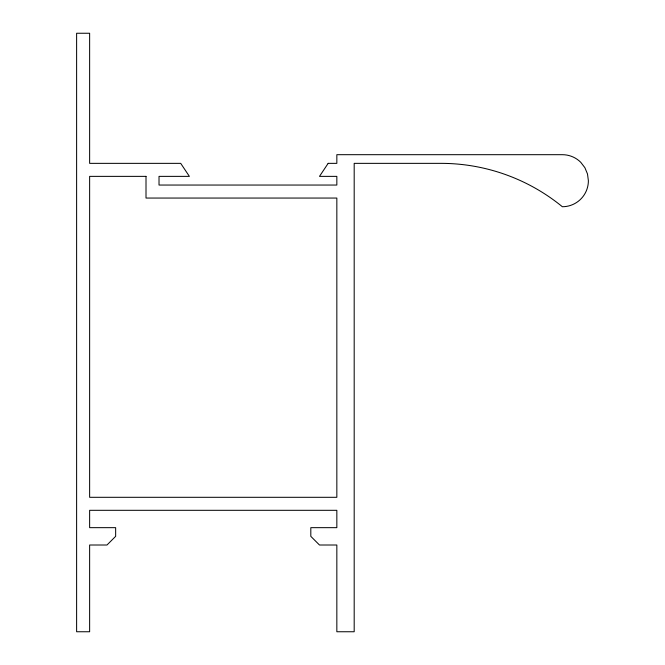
<?xml version="1.0" encoding="UTF-8"?>
<svg xmlns="http://www.w3.org/2000/svg" width="665" height="665" viewBox="0 0 665 665"><rect width="100%" height="100%" fill="white"/><g stroke="black" fill="none" stroke-linecap="round" stroke-linejoin="round"><path stroke-width="1" d="M328.161 163.357L319.491 176.366L336.839 176.366L336.839 185.045L159.018 185.045L159.018 176.366L189.384 176.366L180.705 163.357L89.634 163.357L89.634 33.25L76.616 33.25L76.616 631.75L89.634 631.75L89.634 545.009L106.982 545.009L115.652 536.339L115.652 527.661L89.634 527.661L89.634 510.313L336.839 510.313L336.839 527.661L310.813 527.661L310.813 536.339L319.491 545.009L336.839 545.009L336.839 631.75L354.187 631.75L354.187 163.357L440.92 163.357A191.695 191.695 0 0 1 562.357 206.732A26.018 26.018 0 0 0 588.384 180.705L587.494 173.972L584.892 167.696L580.761 162.31A26.018 26.018 0 0 0 562.357 154.687L336.839 154.687L336.839 163.357L328.161 163.357M146.009 176.366L89.634 176.366L89.634 497.304L336.839 497.304L336.839 198.054L146.009 198.054L146.009 176.366"/></g></svg>
